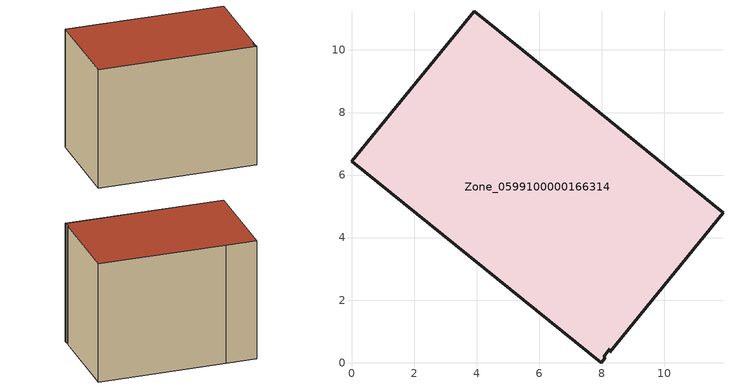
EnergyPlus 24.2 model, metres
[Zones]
Zone_0599100000166314
 floor ground (C_G): 8.26,0.33 8.27,0.45 8.06,0.2 8.11,0.15 7.99,0 0,6.44 3.93,11.24 5.47,10 11.88,4.79 z0
 wall outside (C_F): 8.11,0.15 8.06,0.2 8.27,0.45 8.26,0.33 11.88,4.79 5.47,10 3.93,11.24 0,6.44 7.99,0 8.11,0.15 z0:7.97
 roof outside (C_R): 8.27,0.45 8.26,0.33 11.88,4.79 5.47,10 3.93,11.24 0,6.44 7.99,0 8.11,0.15 8.06,0.2 z7.97
[BUILDING]
Pand.0599100000166314: North Axis=0; Terrain=City; Loads Convergence Tolerance Value=0.04; Temperature Convergence Tolerance Value=0.4; Solar Distribution=FullExterior; Maximum Number of Warmup Days=25; Minimum Number of Warmup Days=1
[Site:Location]
Rotterdam.The.Hague.AP_ZH_NLD Design_Conditions: Latitude=51.96; Longitude=4.45; Time Zone=1; Elevation=-4.5
[SITE:GROUNDTEMPERATURE:BUILDINGSURFACE]
18, 18, 18, 18, 18, 18, 18, 18, 18, 18, 18, 18
[MATERIAL] Thermal Absorptance=0.9; Solar Absorptance=0.7; Visible Absorptance=0.7
Name | Roughness | Thickness | Conductivity | Density | Specific Heat
G.TI.1946-1964 | MediumSmooth | 0.15 | 1 | 540 | 1210
F.TI.1946-1964 | Rough | 0.3 | 0.857143 | 1920 | 840
R.TI.1946-1964 | MediumRough | 0.2 | 0.277778 | 1500 | 1000
[CONSTRUCTION]
C_G: G.TI.1946-1964
C_F: F.TI.1946-1964
C_R: R.TI.1946-1964
[ZONE]
Zone_0599100000166314: Type=1; Multiplier=1; Ceiling Height=Autocalculate; Volume=Autocalculate; Floor Area=autocalculate; Part of Total Floor Area=Yes
[ZONEINFILTRATION:DESIGNFLOWRATE]
Infil_Zone_0599100000166314: Zone or ZoneList or Space or SpaceList=Zone_0599100000166314; Schedule=AlwaysOn; Design Flow Rate Calculation Method=Flow/Area; Flow Rate per Floor Area=0.003; Constant Term Coefficient=1; Temperature Term Coefficient=0; Velocity Term Coefficient=0; Velocity Squared Term Coefficient=0
[HVACTEMPLATE:ZONE:IDEALLOADSAIRSYSTEM]
Zone_0599100000166314: Maximum Heating Supply Air Temperature=50; Minimum Cooling Supply Air Temperature=13; Maximum Heating Supply Air Humidity Ratio=0.0156; Minimum Cooling Supply Air Humidity Ratio=0.0077; Heating Limit=NoLimit; Cooling Limit=NoLimit; Dehumidification Control Type=ConstantSensibleHeatRatio; Cooling Sensible Heat Ratio=0.7; Dehumidification Setpoint=60; Humidification Control Type=None; Humidification Setpoint=30; Outdoor Air Method=None; Outdoor Air Flow Rate per Person=0.00944; Outdoor Air Flow Rate per Zone Floor Area=0; Outdoor Air Flow Rate per Zone=0; Demand Controlled Ventilation Type=None; Outdoor Air Economizer Type=NoEconomizer; Heat Recovery Type=None; Sensible Heat Recovery Effectiveness=0.7; Latent Heat Recovery Effectiveness=0.65
[ZONECONTROL:THERMOSTAT]
ThermostatControl_Zone_0599100000166314: Zone or ZoneList=Zone_0599100000166314; Control Type Schedule=DualSetpointControlType; Control 1=Thermostat_Zone_0599100000166314; Temperature Difference Between Cutout And Setpoint=0
[THERMOSTATSETPOINT:DUALSETPOINT]
Thermostat_Zone_0599100000166314: Heating Setpoint Temperature Schedule=HeatingSetpoint_Zone_0599100000166314; Cooling Setpoint Temperature Schedule=CoolingSetpoint_Zone_0599100000166314
[SCHEDULE:COMPACT]
HeatingSetpoint_Zone_0599100000166314: Through: 12/31, For: AllDays, Until: 24:00, 21
CoolingSetpoint_Zone_0599100000166314: Through: 12/31, For: AllDays, Until: 24:00, 24
DualSetpointControlType: Through: 12/31, For: AllDays, Until: 24:00, 4
AlwaysOn: Through: 12/31, For: AllDays, Until: 24:00, 1
